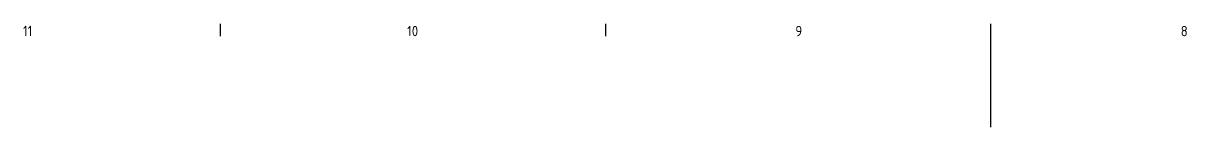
# Model space of a CAD drawing. Header units: millimetres. Extents: x 0 to 11890, y 0 to 8410.
# Drawn here: x 4079 to 6322, y 0 to 200 of the extents above; entities that cross this region are included whole.
import ezdxf

# ---------------------------------------------------------------- set-up
doc = ezdxf.new("R2010")
doc.units = ezdxf.units.MM
doc.header["$LTSCALE"] = 10
doc.layers.get('0').update_dxf_attribs({"color": 3, "lineweight": 25})
doc.layers.add('경계(ISO)', color=7, linetype='Continuous', lineweight=25)
doc.styles.add('문자 텍스트_PSTEK_POSCO', font='isocp.shx')

# ---------------------------------------------------------------- blocks, each defined once
blk = doc.blocks.new('경계 Default Border')
at = {"layer": '경계(ISO)'}
for p, q in [((445.88, 20), (445.88, 17.6)), ((520.19, 20), (520.19, 17.6))]:
    blk.add_line(p, q, dxfattribs=at)
at = {"layer": '경계(ISO)', "flags": 128}
blk.add_lwpolyline([(594.5, 0), (594.5, 20)], dxfattribs=at)
at = {"layer": '경계(ISO)', "color": 2, "char_height": 2, "attachment_point": 7, "style": '문자 텍스트_PSTEK_POSCO'}
for s, insert in [('11', (407.82, 17.6)), ('10', (481.91, 17.58)), ('9', (556.77, 17.58)), ('8', (631.09, 17.58))]:
    blk.add_mtext(s, dxfattribs=dict(at, insert=insert))

msp = doc.modelspace()

# ---------------------------------------------------------------- block references
at = {"xscale": 10, "yscale": 10, "zscale": 10}
msp.add_blockref('경계 Default Border', (0, 0), dxfattribs=at)

doc.saveas('drawing.dxf')
